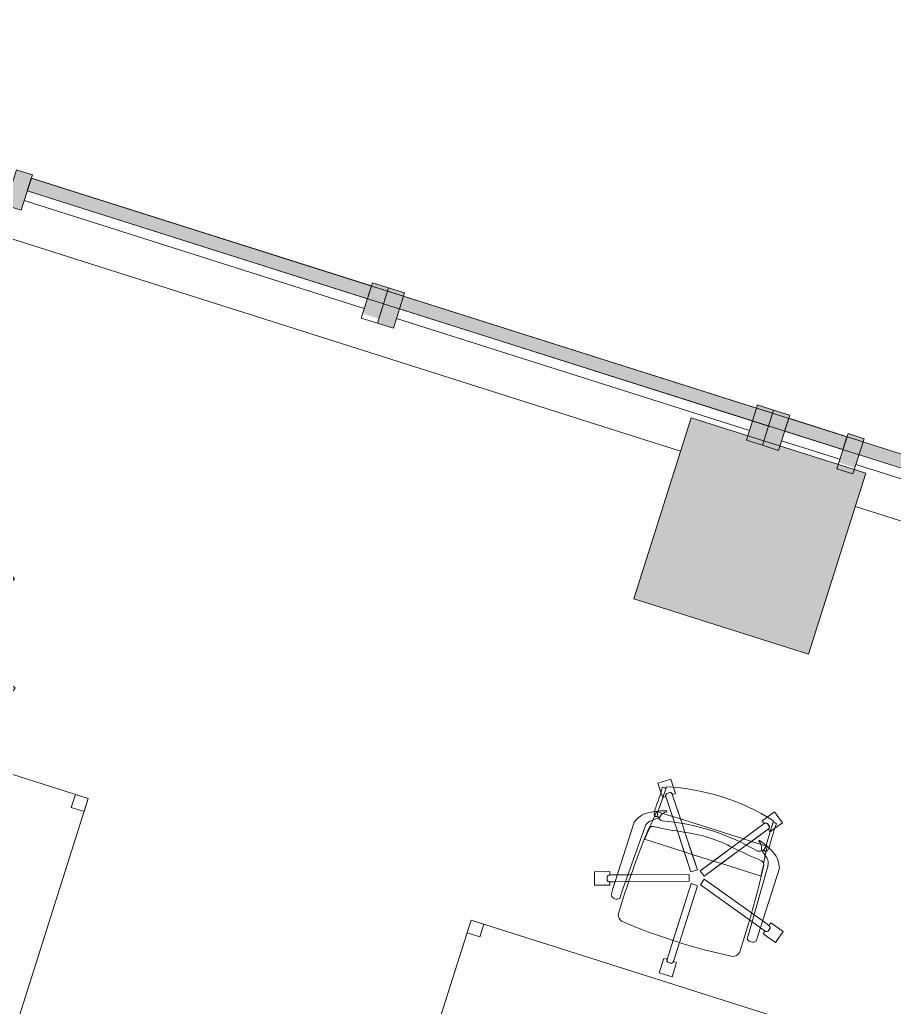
# Model space of a CAD drawing. Header units: inches. Extents: x 385 to 2249, y -1781 to -36.
# Drawn here: x 1431.8 to 1561.7, y -449.1 to -302.4 of the extents above; entities that cross this region are included whole.
import ezdxf

# ---------------------------------------------------------------- set-up
doc = ezdxf.new("R2010")
doc.units = ezdxf.units.IN
doc.header["$MEASUREMENT"] = 0
for name, color, linetype, lineweight in [('A-COLS', 52, 'Continuous', 13), ('A-GLAZ-CURT', 52, 'Continuous', 13), ('A-GLAZ-CWMG', 51, 'Continuous', 13), ('A-WALL', 113, 'Continuous', 13), ('I-FURN', 30, 'Continuous', 9)]:
    doc.layers.add(name, color=color, linetype=linetype, lineweight=lineweight)

# ---------------------------------------------------------------- blocks, each defined once
blk = doc.blocks.new('System Panel - Glazed 2-5035862-Level 5 POWER _ SIGNAL')
at = {"layer": 'A-GLAZ-CURT', "lineweight": 9}
blk.add_hatch(color=7, dxfattribs=at).paths.add_polyline_path([(28.75, 0.25), (28.75, 2.25), (-19.66, 2.25), (-19.66, 0.25), (15.45, 0.25)], flags=0)
at = {"layer": 'A-GLAZ-CURT', "color": 8, "lineweight": 20}
for p, q in [((28.75, 2.25), (-28.75, 2.25)), ((-28.75, 2.25), (-28.75, 0.25)), ((28.75, 0.25), (28.75, 2.25)), ((-28.75, 0.25), (28.75, 0.25))]:
    blk.add_line(p, q, dxfattribs=at)
blk = doc.blocks.new('Rectangular Mullion - 2_5_ x 5_ rectangular-5019624-Level 5 POWER _ SIGNAL')
at = {"layer": 'A-GLAZ-CWMG', "lineweight": 9}
blk.add_hatch(color=7, dxfattribs=at).paths.add_polyline_path([(-2.5, 2.75), (-2.5, -2.75), (0, -2.75), (0, 2.75), (-1.59, 2.75)], flags=0)
at = {"layer": 'A-GLAZ-CWMG', "color": 8, "lineweight": 20}
for p, q in [((0, 2.75), (-2.5, 2.75)), ((-2.5, 2.75), (-2.5, -2.75)), ((0, -2.75), (0, 2.75)), ((-2.5, -2.75), (0, -2.75))]:
    blk.add_line(p, q, dxfattribs=at)
blk = doc.blocks.new('System Panel - Glazed 2-5036060-Level 5 POWER _ SIGNAL')
at = {"layer": 'A-GLAZ-CURT', "color": 8, "lineweight": 20}
for p, q in [((28.75, 2.25), (-28.75, 2.25)), ((-28.75, 2.25), (-28.75, 0.25)), ((28.75, 0.25), (28.75, 2.25)), ((-28.75, 0.25), (28.75, 0.25))]:
    blk.add_line(p, q, dxfattribs=at)
blk = doc.blocks.new('System Panel - Glazed 2-5327704-Level 5 POWER _ SIGNAL')
at = {"layer": 'A-GLAZ-CURT', "lineweight": 9}
blk.add_hatch(color=7, dxfattribs=at).paths.add_polyline_path([(63.54, 0.25), (63.54, 2.25), (-63.54, 2.25), (-63.54, 0.25), (35.57, 0.25)], flags=0)
at = {"layer": 'A-GLAZ-CURT', "color": 8, "lineweight": 20}
for p, q in [((63.54, 2.25), (-63.54, 2.25)), ((-63.54, 2.25), (-63.54, 0.25)), ((63.54, 0.25), (63.54, 2.25)), ((-63.54, 0.25), (63.54, 0.25))]:
    blk.add_line(p, q, dxfattribs=at)
blk = doc.blocks.new('Rectangular Mullion - 2_5_ x 5_ rectangular-5019623-Level 5 POWER _ SIGNAL')
at = {"layer": 'A-GLAZ-CWMG', "lineweight": 9}
blk.add_hatch(color=7, dxfattribs=at).paths.add_polyline_path([(0, 1.76), (0, -2.75), (-2.5, -2.75), (-2.5, 1.76), (-1.23, 1.76)], flags=0)
at = {"layer": 'A-GLAZ-CWMG', "color": 8, "lineweight": 20}
for p, q in [((-2.5, 2.75), (0, 2.75)), ((-2.5, -2.75), (-2.5, 2.75)), ((0, 2.75), (0, -2.75)), ((0, -2.75), (-2.5, -2.75))]:
    blk.add_line(p, q, dxfattribs=at)
blk = doc.blocks.new('Walls 65 - Walls 3-5097582-Level 5 POWER _ SIGNAL')
at = {"layer": 'A-WALL', "lineweight": 9}
for p, q in [((59.48, -1915.39), (59.48, -1702.61)), ((53.49, -1871.3), (53.49, -1917.21)), ((53.49, -1919.71), (53.49, -1928.8)), ((53.49, -1933.8), (53.49, -1988.8)), ((59.48, -2154.5), (59.48, -1942.61)), ((53.49, -1993.8), (53.49, -2046.8))]:
    blk.add_line(p, q, dxfattribs=at)
blk = doc.blocks.new('System Panel - Glazed 2-5442518-Level 5 POWER _ SIGNAL')
at = {"layer": 'A-GLAZ-CURT', "color": 8, "lineweight": 20}
for p, q in [((56.5, 2.25), (-56.5, 2.25)), ((-56.5, 2.25), (-56.5, 0.25)), ((56.5, 0.25), (56.5, 2.25)), ((-56.5, 0.25), (56.5, 0.25))]:
    blk.add_line(p, q, dxfattribs=at)
blk = doc.blocks.new('Rectangular Mullion - 2_5_ x 5_ rectangular-V4-Level 5 POWER _ SIGNAL')
at = {"layer": 'A-GLAZ-CWMG', "lineweight": 9}
h = blk.add_hatch(color=7, dxfattribs=at)
h.paths.add_polyline_path([(0, 2.07), (0, -0.25), (-2.5, -0.25), (-2.5, 2.07), (-0.22, 2.07)], flags=0)
h.paths.add_polyline_path([(0, -2.25), (0, -2.75), (-2.5, -2.75), (-2.5, -2.25), (-1.58, -2.25)], flags=0)
at = {"layer": 'A-GLAZ-CWMG', "color": 8, "lineweight": 20}
for p, q in [((-2.5, 2.75), (0, 2.75)), ((-2.5, -2.75), (-2.5, 2.75)), ((0, 2.75), (0, -2.75)), ((0, -2.75), (-2.5, -2.75))]:
    blk.add_line(p, q, dxfattribs=at)
blk = doc.blocks.new('System Panel - Glazed 2-5442714-Level 5 POWER _ SIGNAL')
at = {"layer": 'A-GLAZ-CURT', "color": 8, "lineweight": 20}
for p, q in [((26.5, 2.25), (-26.5, 2.25)), ((-26.5, 2.25), (-26.5, 0.25)), ((26.5, 0.25), (26.5, 2.25)), ((-26.5, 0.25), (26.5, 0.25))]:
    blk.add_line(p, q, dxfattribs=at)
blk = doc.blocks.new('Columns 65 - Columns 4-5528782-Level 5 POWER _ SIGNAL')
at = {"layer": 'A-COLS', "lineweight": 9}
blk.add_hatch(color=7, dxfattribs=at).paths.add_polyline_path([(1403.47, -851.36), (1412.18, -824.56), (1386.29, -816.15), (1377.58, -842.95), (1381.95, -844.37)], flags=0)
at = {"layer": 'A-COLS', "color": 8, "lineweight": 20}
for p, q in [((1386.29, -816.15), (1377.58, -842.95)), ((1412.18, -824.56), (1386.29, -816.15)), ((1403.47, -851.36), (1412.18, -824.56)), ((1377.58, -842.95), (1403.47, -851.36))]:
    blk.add_line(p, q, dxfattribs=at)
blk = doc.blocks.new('F-Haworth_Chair_X99-Seminar - X99 Advanced Seminar Chair-V67-Level 5 POWER _ SIGNAL')
at = {"layer": 'I-FURN'}
for p, q in [((-1, 15.13), (1, 15.13)), ((-1, 12.88), (-1, 15.13)), ((-1, 15.13), (1, 15.13)), ((-1, 12.88), (-1, 15.13)), ((1, 15.13), (1, 12.88)), ((1, 15.13), (1, 12.88)), ((0.26, 13.26), (-0.26, 13.26)), ((0.26, 13.26), (-0.26, 13.26)), ((-0.25, 13.25), (0.25, 13.25)), ((-0.25, 13.25), (0.25, 13.25)), ((-0.52, 12.88), (-1, 12.88)), ((-0.52, 12.88), (-1, 12.88)), ((-0.5, 9.91), (-0.5, 12.88)), ((-0.5, 9.91), (-0.5, 12.88)), ((0.5, 12.88), (0.5, 9.91)), ((0.5, 12.88), (0.5, 9.91)), ((1, 12.88), (0.52, 12.88)), ((1, 12.88), (0.52, 12.88)), ((-0.5, 1.08), (-0.5, 9.91)), ((-0.5, 1.08), (-0.5, 9.91)), ((0.5, 9.91), (0.5, 1.08)), ((0.5, 9.91), (0.5, 1.08)), ((-11.32, 5.48), (-11.3, 6.32)), ((-9.92, 6.36), (-9.92, 5.36)), ((9.92, 5.36), (9.92, 6.36)), ((11.3, 6.32), (11.32, 5.48)), ((-14.69, 3.72), (-14.08, 5.62)), ((-14.69, 3.72), (-14.08, 5.62)), ((-14.08, 5.62), (-11.94, 4.93)), ((-14.08, 5.62), (-11.94, 4.93)), ((-11.94, 4.93), (-12.09, 4.47)), ((-11.94, 4.93), (-12.09, 4.47)), ((-12.09, 4.45), (-11.32, 4.21)), ((-12.09, 4.45), (-11.32, 4.21)), ((-11.32, -5.06), (-11.32, 5.48)), ((-9.92, 5.36), (-9.57, -4.97)), ((9.57, -4.97), (9.92, 5.36)), ((11.32, 5.48), (11.32, -5.06)), ((11.32, 4.21), (12.09, 4.45)), ((11.32, 4.21), (12.09, 4.45)), ((11.94, 4.93), (14.08, 5.62)), ((11.94, 4.93), (14.08, 5.62)), ((12.09, 4.47), (11.94, 4.93)), ((12.09, 4.47), (11.94, 4.93)), ((14.08, 5.62), (14.69, 3.72)), ((14.08, 5.62), (14.69, 3.72)), ((-12.55, 3.03), (-14.69, 3.72)), ((-12.55, 3.03), (-14.69, 3.72)), ((-12.53, 4.34), (-12.69, 3.85)), ((-12.53, 4.34), (-12.69, 3.85)), ((-12.68, 3.86), (-12.52, 4.33)), ((-12.68, 3.86), (-12.52, 4.33)), ((-12.4, 3.49), (-12.55, 3.03)), ((-12.4, 3.49), (-12.55, 3.03)), ((-11.32, 3.15), (-12.4, 3.5)), ((-11.32, 3.15), (-12.4, 3.5)), ((-11.32, 4.21), (-9.86, 3.73)), ((-11.32, 4.21), (-9.86, 3.73)), ((-9.83, 2.67), (-11.32, 3.15)), ((-9.83, 2.67), (-11.32, 3.15)), ((-9.86, 3.73), (-9.38, 3.57)), ((-9.86, 3.73), (-9.38, 3.57)), ((-9.38, 3.57), (-0.87, 0.81)), ((-9.38, 3.57), (-0.87, 0.81)), ((0.87, 0.81), (9.38, 3.57)), ((0.87, 0.81), (9.38, 3.57)), ((9.38, 3.57), (9.86, 3.73)), ((9.38, 3.57), (9.86, 3.73)), ((11.32, 3.15), (9.83, 2.67)), ((11.32, 3.15), (9.83, 2.67)), ((9.86, 3.73), (11.32, 4.21)), ((9.86, 3.73), (11.32, 4.21)), ((12.4, 3.5), (11.32, 3.15)), ((12.4, 3.5), (11.32, 3.15)), ((12.55, 3.03), (12.4, 3.49)), ((12.55, 3.03), (12.4, 3.49)), ((12.52, 4.33), (12.68, 3.86)), ((12.52, 4.33), (12.68, 3.86)), ((12.69, 3.85), (12.53, 4.34)), ((12.69, 3.85), (12.53, 4.34)), ((14.69, 3.72), (12.55, 3.03)), ((14.69, 3.72), (12.55, 3.03)), ((-9.37, 2.52), (-9.83, 2.67)), ((-9.37, 2.52), (-9.83, 2.67)), ((-1.18, -0.14), (-9.37, 2.52)), ((-1.18, -0.14), (-9.37, 2.52)), ((9.37, 2.52), (1.18, -0.14)), ((9.37, 2.52), (1.18, -0.14)), ((9.83, 2.67), (9.37, 2.52)), ((9.83, 2.67), (9.37, 2.52)), ((-0.87, 0.81), (-1.18, -0.14)), ((-0.87, 0.81), (-1.18, -0.14)), ((0.5, 1.08), (-0.5, 1.08)), ((0.5, 1.08), (-0.5, 1.08)), ((1.18, -0.14), (0.87, 0.81)), ((1.18, -0.14), (0.87, 0.81)), ((-4.79, -5.75), (-1.04, -0.58)), ((-0.23, -1.17), (-3.68, -5.91)), ((-2.89, -3.12), (-1.04, -0.58)), ((-0.23, -1.17), (-1.65, -3.12)), ((-1.04, -0.58), (-0.23, -1.17)), ((-1.04, -0.58), (-0.23, -1.17)), ((0.23, -1.17), (1.04, -0.58)), ((0.23, -1.17), (1.04, -0.58)), ((1.65, -3.12), (0.23, -1.17)), ((3.68, -5.91), (0.23, -1.17)), ((1.04, -0.58), (2.89, -3.12)), ((1.04, -0.58), (4.37, -5.16)), ((-9.07, -3.12), (-2.89, -3.12)), ((-9.07, -3.2), (-9.07, -3.12)), ((-8.9, -4.8), (-9.07, -3.2)), ((-4.79, -5.75), (-2.89, -3.12)), ((-1.65, -3.12), (-3.68, -5.91)), ((-2.89, -3.12), (-1.65, -3.12)), ((-1.65, -3.12), (1.65, -3.12)), ((1.65, -3.12), (2.89, -3.12)), ((3.68, -5.91), (1.65, -3.12)), ((2.89, -3.12), (9.07, -3.12)), ((2.89, -3.12), (4.37, -5.16)), ((9.07, -3.2), (8.9, -4.8)), ((9.07, -3.12), (9.07, -3.2)), ((-8.88, -4.99), (-8.89, -4.91)), ((-8.75, -6.22), (-8.88, -4.99)), ((-5.57, -6.82), (-4.79, -5.75)), ((-5.57, -6.82), (-4.79, -5.75)), ((4.39, -5.19), (4.79, -5.75)), ((4.39, -5.19), (4.79, -5.75)), ((4.79, -5.75), (5.57, -6.82)), ((4.79, -5.75), (5.57, -6.82)), ((8.88, -4.99), (8.75, -6.22)), ((8.89, -4.91), (8.88, -4.99)), ((-9.13, -5.92), (-8.07, -6.77)), ((-8.68, -6.87), (-8.75, -6.22)), ((-8.62, -7.42), (-8.68, -6.87)), ((-8.61, -6.81), (-8.23, -6.95)), ((-8.03, -6.81), (-7.95, -6.87)), ((-7.97, -10.12), (-5.57, -6.82)), ((-4.47, -7.01), (-7.16, -10.71)), ((-6.14, -7.6), (-5.57, -6.82)), ((-4.47, -7.01), (-4.9, -7.6)), ((-3.68, -5.91), (-4.47, -7.01)), ((-3.68, -5.91), (-4.47, -7.01)), ((4.47, -7.01), (3.68, -5.91)), ((4.47, -7.01), (3.68, -5.91)), ((4.9, -7.6), (4.47, -7.01)), ((7.16, -10.71), (4.47, -7.01)), ((5.57, -6.82), (6.14, -7.6)), ((5.57, -6.82), (7.97, -10.12)), ((7.95, -6.87), (8.07, -6.77)), ((8.07, -6.77), (9.13, -5.92)), ((8.23, -6.95), (8.61, -6.81)), ((8.68, -6.91), (8.62, -7.42)), ((8.75, -6.22), (8.68, -6.87)), ((-8.6, -7.6), (-8.62, -7.43)), ((-8.49, -7.6), (-8.56, -7.6)), ((-8.42, -7.57), (-8.34, -11.37)), ((-8.34, -11.52), (-8.42, -7.57)), ((-7.65, -7.6), (-8.4, -7.6)), ((-7.97, -10.12), (-6.14, -7.6)), ((-6.14, -7.6), (-7.65, -7.6)), ((-7.18, -7.99), (-7.21, -8.13)), ((-4.9, -7.6), (-7.16, -10.71)), ((-4.9, -7.6), (-6.14, -7.6)), ((4.9, -7.6), (-4.9, -7.6)), ((6.14, -7.6), (4.9, -7.6)), ((7.16, -10.71), (4.9, -7.6)), ((7.65, -7.6), (6.14, -7.6)), ((6.14, -7.6), (7.97, -10.12)), ((7.21, -8.13), (7.18, -7.99)), ((8.4, -7.6), (7.65, -7.6)), ((8.34, -11.37), (8.42, -7.57)), ((8.42, -7.57), (8.34, -11.52)), ((8.56, -7.6), (8.49, -7.6)), ((8.62, -7.43), (8.6, -7.6)), ((-8.69, -10.26), (-8.38, -9.83)), ((-8.69, -10.26), (-8.38, -9.83)), ((-8.38, -9.83), (-7.99, -10.11)), ((-8.38, -9.83), (-7.99, -10.11)), ((7.99, -10.11), (8.38, -9.83)), ((7.99, -10.11), (8.38, -9.83)), ((8.38, -9.83), (8.88, -10.52)), ((8.38, -9.83), (8.88, -10.52)), ((-9.7, -11.65), (-8.88, -10.52)), ((-9.7, -11.65), (-8.88, -10.52)), ((-8.08, -12.82), (-9.7, -11.65)), ((-8.08, -12.82), (-9.7, -11.65)), ((-8.88, -10.52), (-8.71, -10.29)), ((-8.88, -10.52), (-8.71, -10.29)), ((-8, -10.58), (-7.59, -10.88)), ((-8, -10.58), (-7.59, -10.88)), ((-7.59, -10.87), (-7.99, -10.57)), ((-7.59, -10.87), (-7.99, -10.57)), ((-6.76, -11), (-7.29, -11.74)), ((-6.76, -11), (-7.29, -11.74)), ((-7.15, -10.72), (-6.76, -11)), ((-7.15, -10.72), (-6.76, -11)), ((6.76, -11), (7.15, -10.72)), ((6.76, -11), (7.15, -10.72)), ((7.29, -11.74), (6.76, -11)), ((7.29, -11.74), (6.76, -11)), ((7.99, -10.57), (7.59, -10.87)), ((7.99, -10.57), (7.59, -10.87)), ((7.59, -10.88), (8, -10.58)), ((7.59, -10.88), (8, -10.58)), ((9.7, -11.65), (8.08, -12.82)), ((9.7, -11.65), (8.08, -12.82)), ((8.88, -10.52), (9.7, -11.65)), ((8.88, -10.52), (9.7, -11.65)), ((-7.29, -11.74), (-8.08, -12.82)), ((-7.29, -11.74), (-8.08, -12.82)), ((8.08, -12.82), (7.29, -11.74)), ((8.08, -12.82), (7.29, -11.74))]:
    blk.add_line(p, q, dxfattribs=at)
for centre, radius, start, end in [((-0.11, 12.88), 0.407, 111.1651, 180.8349), ((-0.11, 12.88), 0.407, 111.1651, 180.8349), ((-0.09, 12.88), 0.406, 112.6199, 180), ((-0.09, 12.88), 0.406, 126.0959, 166.524), ((-0.09, 12.88), 0.406, 112.6199, 126.0959), ((0.09, 12.88), 0.406, 53.9041, 67.3801), ((0.09, 12.88), 0.406, 0, 67.3801), ((0.11, 12.88), 0.407, 359.1651, 68.8349), ((0.11, 12.88), 0.407, 359.1651, 68.8349), ((0.09, 12.88), 0.406, 0, 53.9041), ((-0.09, 12.88), 0.406, 166.524, 180), ((-8.21, 8.28), 1.31, 110.0433, 159.9567), ((0, -75.01), 84.96, 84.1475, 95.8525), ((8.21, 8.28), 1.31, 20.0433, 69.9567), ((144.06, 7.32), 153.52, 179.4749, 184.5213), ((-144.06, 7.32), 153.52, 355.4787, 0.5251), ((-10.58, 5.68), 0.956, 45.8901, 138.1099), ((10.58, 5.68), 0.956, 41.8901, 134.1099), ((-12.22, 4.09), 0.407, 71.1651, 140.8349), ((-12.22, 4.09), 0.407, 71.1651, 140.8349), ((-12.22, 4.07), 0.406, 85.476, 139.3801), ((-12.22, 4.07), 0.406, 72, 139.3801), ((-12.22, 4.07), 0.406, 72, 85.476), ((12.22, 4.09), 0.407, 39.1651, 108.8349), ((12.22, 4.09), 0.407, 39.1651, 108.8349), ((12.22, 4.07), 0.406, 81.0479, 108), ((12.22, 4.07), 0.406, 40.6199, 108), ((12.22, 4.07), 0.406, 40.6199, 81.0479), ((-12.28, 3.88), 0.407, 183.1651, 252.8349), ((-12.28, 3.88), 0.407, 183.1651, 252.8349), ((-12.27, 3.89), 0.406, 184.6199, 198.0959), ((-12.27, 3.89), 0.406, 184.6199, 252), ((-12.27, 3.89), 0.406, 198.0959, 238.524), ((-12.27, 3.89), 0.406, 238.524, 252), ((12.27, 3.89), 0.406, 288, 355.3801), ((12.28, 3.88), 0.407, 287.1651, 356.8349), ((12.28, 3.88), 0.407, 287.1651, 356.8349), ((12.27, 3.89), 0.406, 288, 341.9041), ((12.27, 3.89), 0.406, 341.9041, 355.3801), ((-7.87, -3.92), 3.63, 198.1789, 238.0478), ((-8.18, -4.9), 1.39, 182.8013, 227.1078), ((-8.24, -4.59), 0.763, 194.2338, 275.7662), ((-11.32, -48.08), 42.84, 79.9767, 85.7699), ((11.32, -48.08), 42.84, 94.2301, 100.0233), ((8.24, -4.59), 0.763, 264.2338, 345.7662), ((8.18, -4.9), 1.39, 312.8922, 357.1987), ((7.87, -3.92), 3.63, 301.9522, 341.8211), ((-4.71, 1.15), 9.61, 238.0478, 243.9964), ((-5.2, -7.86), 3.74, 170.0936, 184.0143), ((-8.28, -7.33), 0.613, 122.5427, 170.0936), ((-7.37, -7.55), 1.05, 95.9554, 181.1786), ((-7.37, -7.55), 1.05, 145.2002, 181.1786), ((-6.55, -6.76), 1.38, 185.0878, 212.4248), ((0, 26.49), 33.83, 257.2285, 282.7715), ((0, 15.97), 22.19, 259.9767, 280.0233), ((7.37, -7.55), 1.05, 358.8214, 84.0446), ((6.55, -6.76), 1.38, 327.5752, 354.9122), ((7.37, -7.55), 1.05, 358.8214, 34.7998), ((8.28, -7.33), 0.613, 9.9064, 57.4573), ((5.2, -7.86), 3.74, 355.9857, 9.9064), ((4.71, 1.15), 9.61, 296.0036, 301.9522), ((-36.06, -10.03), 27.2, 357.4882, 4.0143), ((-4.71, 1.15), 9.61, 243.9964, 246.4906), ((-4.71, 1.15), 9.61, 246.6393, 247.073), ((-4.71, 1.15), 9.61, 247.2631, 254.9334), ((-6.55, -6.76), 1.38, 214.0187, 242.9497), ((6.55, -6.76), 1.38, 297.0503, 325.9813), ((4.71, 1.15), 9.61, 285.0666, 292.7369), ((4.71, 1.15), 9.61, 292.927, 293.3607), ((4.71, 1.15), 9.61, 293.5094, 296.0036), ((36.06, -10.03), 27.2, 175.9857, 182.5118), ((-7.66, -10.36), 0.407, 143.1651, 212.8349), ((-7.66, -10.36), 0.407, 143.1651, 212.8349), ((-7.64, -10.36), 0.406, 144, 211.3801), ((-7.64, -10.36), 0.406, 144, 211.3801), ((7.64, -10.36), 0.406, 328.6199, 36), ((7.64, -10.36), 0.406, 328.6199, 36), ((7.66, -10.36), 0.407, 22.9009, 36.8349), ((7.66, -10.36), 0.407, 327.1651, 36.8349), ((7.66, -10.36), 0.407, 327.1651, 22.9009), ((0, 20.73), 33.17, 254.4478, 255.4234), ((0, 20.29), 32.89, 255.304, 284.6925), ((-7.49, -10.47), 0.406, 256.6199, 324), ((-7.48, -10.49), 0.407, 255.1651, 324.8349), ((-7.48, -10.49), 0.407, 255.1651, 324.8349), ((-7.49, -10.47), 0.406, 256.6199, 297.0479), ((-7.49, -10.47), 0.406, 297.0479, 310.524), ((-7.49, -10.47), 0.406, 310.524, 324), ((7.48, -10.49), 0.407, 215.1651, 284.8349), ((7.48, -10.49), 0.407, 215.1651, 284.8349), ((7.49, -10.47), 0.406, 216, 256.4281), ((7.49, -10.47), 0.406, 216, 283.3801), ((7.49, -10.47), 0.406, 256.4281, 269.9041), ((7.49, -10.47), 0.406, 269.9041, 283.3801), ((0, 20.73), 33.17, 284.5766, 285.5522)]:
    blk.add_arc(centre, radius, start, end, dxfattribs=at)
blk = doc.blocks.new('Rectangular Table - Rectangular Table-5809067-Level 5 POWER _ SIGNAL')
at = {"layer": 'I-FURN'}
for p, q in [((-28, 18), (-30, 18)), ((-30, 18), (-30, 16)), ((-30, 16), (-30, 18)), ((-30, 18), (-28, 18)), ((30, 18), (-30, 18)), ((-30, 18), (-30, -18)), ((-30, -18), (-30, 18)), ((-30, 18), (30, 18)), ((-28, 16), (-28, 18)), ((-28, 18), (-28, 16)), ((28, 18), (28, 16)), ((30, 18), (28, 18)), ((28, 18), (30, 18)), ((28, 16), (28, 18)), ((30, 16), (30, 18)), ((30, 18), (30, 16)), ((30, -18), (30, 18)), ((30, 18), (30, -18)), ((-30, 16), (-28, 16)), ((-28, 16), (-30, 16)), ((28, 16), (30, 16)), ((30, 16), (28, 16)), ((-28, -16), (-30, -16)), ((-30, -16), (-30, -18)), ((-30, -18), (-30, -16)), ((-30, -16), (-28, -16)), ((-28, -18), (-28, -16)), ((-28, -16), (-28, -18)), ((30, -16), (28, -16)), ((28, -16), (28, -18)), ((28, -18), (28, -16)), ((28, -16), (30, -16)), ((30, -18), (30, -16)), ((30, -16), (30, -18)), ((-30, -18), (-28, -18)), ((-28, -18), (-30, -18)), ((-30, -18), (30, -18)), ((30, -18), (-30, -18)), ((28, -18), (30, -18)), ((30, -18), (28, -18))]:
    blk.add_line(p, q, dxfattribs=at)
blk = doc.blocks.new('F-Haworth_Chair_X99-Seminar - X99 Advanced Seminar Chair-V85-Level 5 POWER _ SIGNAL')
at = {"layer": 'I-FURN'}
for p, q in [((-8.08, 12.82), (-9.7, 11.65)), ((-8.08, 12.82), (-9.7, 11.65)), ((-7.29, 11.74), (-8.08, 12.82)), ((-7.29, 11.74), (-8.08, 12.82)), ((-6.76, 11), (-7.29, 11.74)), ((-6.76, 11), (-7.29, 11.74)), ((7.29, 11.74), (6.76, 11)), ((7.29, 11.74), (6.76, 11)), ((8.08, 12.82), (7.29, 11.74)), ((8.08, 12.82), (7.29, 11.74)), ((9.7, 11.65), (8.08, 12.82)), ((9.7, 11.65), (8.08, 12.82)), ((-9.7, 11.65), (-8.88, 10.52)), ((-9.7, 11.65), (-8.88, 10.52)), ((-8.88, 10.52), (-8.38, 9.83)), ((-8.88, 10.52), (-8.38, 9.83)), ((-8.34, 11.52), (-8.42, 7.57)), ((-8.42, 7.57), (-8.34, 11.37)), ((-8, 10.58), (-7.59, 10.88)), ((-8, 10.58), (-7.59, 10.88)), ((-7.59, 10.87), (-7.99, 10.57)), ((-7.59, 10.87), (-7.99, 10.57)), ((-4.9, 7.6), (-7.16, 10.71)), ((-4.47, 7.01), (-7.16, 10.71)), ((-7.15, 10.72), (-6.76, 11)), ((-7.15, 10.72), (-6.76, 11)), ((7.16, 10.71), (4.47, 7.01)), ((7.16, 10.71), (4.9, 7.6)), ((6.76, 11), (7.15, 10.72)), ((6.76, 11), (7.15, 10.72)), ((7.59, 10.88), (8, 10.58)), ((7.59, 10.88), (8, 10.58)), ((7.99, 10.57), (7.59, 10.87)), ((7.99, 10.57), (7.59, 10.87)), ((8.42, 7.57), (8.34, 11.52)), ((8.34, 11.37), (8.42, 7.57)), ((8.38, 9.83), (8.88, 10.52)), ((8.38, 9.83), (8.88, 10.52)), ((8.88, 10.52), (9.7, 11.65)), ((8.88, 10.52), (9.7, 11.65)), ((-8.38, 9.83), (-7.99, 10.11)), ((-8.38, 9.83), (-7.99, 10.11)), ((-7.97, 10.12), (-6.14, 7.6)), ((-7.97, 10.12), (-5.57, 6.82)), ((5.57, 6.82), (7.97, 10.12)), ((6.14, 7.6), (7.97, 10.12)), ((7.99, 10.11), (8.38, 9.83)), ((7.99, 10.11), (8.38, 9.83)), ((-8.62, 7.42), (-8.68, 6.91)), ((-8.6, 7.6), (-8.62, 7.43)), ((-8.49, 7.6), (-8.56, 7.6)), ((-7.65, 7.6), (-8.4, 7.6)), ((-6.14, 7.6), (-7.65, 7.6)), ((-7.18, 7.99), (-7.21, 8.13)), ((-4.9, 7.6), (-6.14, 7.6)), ((-6.14, 7.6), (-5.57, 6.82)), ((4.9, 7.6), (-4.9, 7.6)), ((-4.47, 7.01), (-4.9, 7.6)), ((4.9, 7.6), (4.47, 7.01)), ((6.14, 7.6), (4.9, 7.6)), ((5.57, 6.82), (6.14, 7.6)), ((7.65, 7.6), (6.14, 7.6)), ((7.21, 8.13), (7.18, 7.99)), ((8.4, 7.6), (7.65, 7.6)), ((8.56, 7.6), (8.49, 7.6)), ((8.62, 7.43), (8.6, 7.6)), ((8.68, 6.87), (8.62, 7.42)), ((-9.13, 5.92), (-8.07, 6.77)), ((-8.75, 6.22), (-8.88, 4.99)), ((-8.68, 6.87), (-8.75, 6.22)), ((-8.61, 6.81), (-8.23, 6.95)), ((-8.07, 6.77), (-7.95, 6.87)), ((-5.57, 6.82), (-4.79, 5.75)), ((-5.57, 6.82), (-4.79, 5.75)), ((-3.68, 5.91), (-4.47, 7.01)), ((-3.68, 5.91), (-4.47, 7.01)), ((-1.65, 3.12), (-3.68, 5.91)), ((-0.23, 1.17), (-3.68, 5.91)), ((3.68, 5.91), (0.23, 1.17)), ((3.68, 5.91), (1.65, 3.12)), ((4.47, 7.01), (3.68, 5.91)), ((4.47, 7.01), (3.68, 5.91)), ((4.79, 5.75), (5.57, 6.82)), ((4.79, 5.75), (5.57, 6.82)), ((7.95, 6.87), (8.03, 6.81)), ((8.07, 6.77), (9.13, 5.92)), ((8.23, 6.95), (8.61, 6.81)), ((8.75, 6.22), (8.68, 6.87)), ((8.88, 4.99), (8.75, 6.22)), ((-11.32, 5.06), (-11.32, -5.48)), ((-9.92, -5.36), (-9.57, 4.97)), ((-8.9, 4.8), (-9.07, 3.2)), ((-8.88, 4.99), (-8.89, 4.91)), ((-4.79, 5.75), (-2.89, 3.12)), ((-4.79, 5.75), (-1.04, 0.58)), ((1.04, 0.58), (4.79, 5.75)), ((2.89, 3.12), (4.79, 5.75)), ((8.89, 4.91), (8.88, 4.99)), ((9.07, 3.2), (8.9, 4.8)), ((9.57, 4.97), (9.92, -5.36)), ((11.32, -5.48), (11.32, 5.06)), ((-9.07, 3.2), (-9.07, 3.12)), ((-9.07, 3.12), (-2.89, 3.12)), ((-2.89, 3.12), (-1.65, 3.12)), ((-2.89, 3.12), (-1.04, 0.58)), ((-1.65, 3.12), (1.65, 3.12)), ((-0.23, 1.17), (-1.65, 3.12)), ((1.65, 3.12), (0.23, 1.17)), ((1.04, 0.58), (2.89, 3.12)), ((1.65, 3.12), (2.89, 3.12)), ((2.89, 3.12), (9.07, 3.12)), ((9.07, 3.12), (9.07, 3.2)), ((-1.18, 0.14), (-9.37, -2.52)), ((-1.18, 0.14), (-9.37, -2.52)), ((-0.87, -0.81), (-1.18, 0.14)), ((-0.87, -0.81), (-1.18, 0.14)), ((-1.04, 0.58), (-0.23, 1.17)), ((-1.04, 0.58), (-0.23, 1.17)), ((0.23, 1.17), (1.04, 0.58)), ((0.23, 1.17), (1.04, 0.58)), ((1.18, 0.14), (0.87, -0.81)), ((1.18, 0.14), (0.87, -0.81)), ((9.37, -2.52), (1.18, 0.14)), ((9.37, -2.52), (1.18, 0.14)), ((-9.38, -3.57), (-0.87, -0.81)), ((-9.38, -3.57), (-0.87, -0.81)), ((-0.5, -1.08), (-0.5, -9.91)), ((0.5, -1.08), (-0.5, -1.08)), ((-0.5, -1.08), (-0.5, -9.91)), ((0.5, -1.08), (-0.5, -1.08)), ((0.5, -9.91), (0.5, -1.08)), ((0.5, -9.91), (0.5, -1.08)), ((0.87, -0.81), (9.38, -3.57)), ((0.87, -0.81), (9.38, -3.57)), ((-9.83, -2.67), (-11.32, -3.15)), ((-9.83, -2.67), (-11.32, -3.15)), ((-9.37, -2.52), (-9.83, -2.67)), ((-9.37, -2.52), (-9.83, -2.67)), ((9.83, -2.67), (9.37, -2.52)), ((9.83, -2.67), (9.37, -2.52)), ((11.32, -3.15), (9.83, -2.67)), ((11.32, -3.15), (9.83, -2.67)), ((-12.55, -3.03), (-14.69, -3.72)), ((-12.55, -3.03), (-14.69, -3.72)), ((-14.69, -3.72), (-14.08, -5.62)), ((-14.69, -3.72), (-14.08, -5.62)), ((-12.53, -4.34), (-12.69, -3.85)), ((-12.53, -4.34), (-12.69, -3.85)), ((-12.68, -3.86), (-12.52, -4.33)), ((-12.68, -3.86), (-12.52, -4.33)), ((-12.4, -3.49), (-12.55, -3.03)), ((-12.4, -3.49), (-12.55, -3.03)), ((-11.32, -3.15), (-12.4, -3.5)), ((-11.32, -3.15), (-12.4, -3.5)), ((-12.09, -4.45), (-11.32, -4.21)), ((-12.09, -4.45), (-11.32, -4.21)), ((-11.32, -4.21), (-9.86, -3.73)), ((-11.32, -4.21), (-9.86, -3.73)), ((-9.86, -3.73), (-9.38, -3.57)), ((-9.86, -3.73), (-9.38, -3.57)), ((9.38, -3.57), (9.86, -3.73)), ((9.38, -3.57), (9.86, -3.73)), ((9.86, -3.73), (11.32, -4.21)), ((9.86, -3.73), (11.32, -4.21)), ((12.4, -3.5), (11.32, -3.15)), ((12.4, -3.5), (11.32, -3.15)), ((11.32, -4.21), (12.09, -4.45)), ((11.32, -4.21), (12.09, -4.45)), ((12.55, -3.03), (12.4, -3.49)), ((12.55, -3.03), (12.4, -3.49)), ((12.52, -4.33), (12.68, -3.86)), ((12.52, -4.33), (12.68, -3.86)), ((12.69, -3.85), (12.53, -4.34)), ((12.69, -3.85), (12.53, -4.34)), ((14.69, -3.72), (12.55, -3.03)), ((14.69, -3.72), (12.55, -3.03)), ((14.08, -5.62), (14.69, -3.72)), ((14.08, -5.62), (14.69, -3.72)), ((-14.08, -5.62), (-11.94, -4.93)), ((-14.08, -5.62), (-11.94, -4.93)), ((-11.94, -4.93), (-12.09, -4.47)), ((-11.94, -4.93), (-12.09, -4.47)), ((-11.32, -5.48), (-11.3, -6.32)), ((-9.92, -6.36), (-9.92, -5.36)), ((9.92, -5.36), (9.92, -6.36)), ((11.3, -6.32), (11.32, -5.48)), ((12.09, -4.47), (11.94, -4.93)), ((12.09, -4.47), (11.94, -4.93)), ((11.94, -4.93), (14.08, -5.62)), ((11.94, -4.93), (14.08, -5.62)), ((-0.5, -9.91), (-0.5, -12.88)), ((-0.5, -9.91), (-0.5, -12.88)), ((0.5, -12.88), (0.5, -9.91)), ((0.5, -12.88), (0.5, -9.91)), ((-0.52, -12.88), (-1, -12.88)), ((-1, -12.88), (-1, -15.13)), ((-0.52, -12.88), (-1, -12.88)), ((-1, -12.88), (-1, -15.13)), ((1, -12.88), (0.52, -12.88)), ((1, -12.88), (0.52, -12.88)), ((1, -15.13), (1, -12.88)), ((1, -15.13), (1, -12.88)), ((0.26, -13.26), (-0.26, -13.26)), ((0.26, -13.26), (-0.26, -13.26)), ((-0.25, -13.25), (0.25, -13.25)), ((-0.25, -13.25), (0.25, -13.25)), ((-1, -15.13), (1, -15.13)), ((-1, -15.13), (1, -15.13))]:
    blk.add_line(p, q, dxfattribs=at)
for centre, radius, start, end in [((0, -20.29), 32.89, 75.3075, 104.696), ((-36.06, 10.03), 27.2, 355.9857, 2.5118), ((0, -20.73), 33.17, 104.5766, 105.5522), ((-7.66, 10.36), 0.407, 147.1651, 175.033), ((-7.66, 10.36), 0.407, 147.1651, 216.8349), ((-7.66, 10.36), 0.407, 175.033, 216.8349), ((-7.64, 10.36), 0.406, 148.6199, 216), ((-7.64, 10.36), 0.406, 148.6199, 216), ((-7.48, 10.49), 0.407, 35.1651, 104.8349), ((-7.48, 10.49), 0.407, 35.1651, 104.8349), ((-7.49, 10.47), 0.406, 36, 103.3801), ((-7.49, 10.47), 0.406, 36, 103.3801), ((7.48, 10.49), 0.407, 75.1651, 144.8349), ((7.48, 10.49), 0.407, 75.1651, 144.8349), ((7.49, 10.47), 0.406, 76.6199, 144), ((7.49, 10.47), 0.406, 135.2275, 144), ((7.49, 10.47), 0.406, 130.524, 135.2275), ((7.49, 10.47), 0.406, 117.0479, 130.524), ((7.49, 10.47), 0.406, 76.6199, 117.0479), ((7.64, 10.36), 0.406, 324, 31.3801), ((7.64, 10.36), 0.406, 324, 17.9041), ((7.66, 10.36), 0.407, 323.1651, 32.8349), ((7.66, 10.36), 0.407, 323.1651, 32.8349), ((7.64, 10.36), 0.406, 17.9041, 31.3801), ((0, -20.73), 33.17, 74.4478, 75.4234), ((36.06, 10.03), 27.2, 177.4882, 184.0143), ((-4.71, -1.15), 9.61, 116.0036, 121.9522), ((-5.2, 7.86), 3.74, 175.9857, 189.9064), ((-4.71, -1.15), 9.61, 113.5094, 116.0036), ((-4.71, -1.15), 9.61, 112.927, 113.3607), ((-4.71, -1.15), 9.61, 105.0666, 112.7369), ((-7.37, 7.55), 1.05, 178.8214, 214.7998), ((-7.37, 7.55), 1.05, 178.8214, 264.0446), ((-6.55, 6.76), 1.38, 147.5752, 174.9122), ((-6.55, 6.76), 1.38, 117.0503, 145.9813), ((0, -26.49), 33.83, 77.2285, 102.7715), ((6.55, 6.76), 1.38, 34.0187, 62.9497), ((4.71, -1.15), 9.61, 67.2631, 74.9334), ((7.37, 7.55), 1.05, 275.9554, 1.1786), ((6.55, 6.76), 1.38, 5.0878, 32.4248), ((7.37, 7.55), 1.05, 325.2002, 1.1786), ((4.71, -1.15), 9.61, 66.6393, 67.073), ((4.71, -1.15), 9.61, 63.9964, 66.4906), ((5.2, 7.86), 3.74, 350.0936, 4.0143), ((4.71, -1.15), 9.61, 58.0478, 63.9964), ((-7.87, 3.92), 3.63, 121.9522, 161.8211), ((-8.18, 4.9), 1.39, 132.8922, 177.1987), ((-8.28, 7.33), 0.613, 189.9064, 237.4573), ((-11.32, 48.08), 42.84, 274.2301, 280.0233), ((0, -15.97), 22.19, 79.9767, 100.0233), ((11.32, 48.08), 42.84, 259.9767, 265.7699), ((8.28, 7.33), 0.613, 302.5427, 350.0936), ((8.18, 4.9), 1.39, 2.8013, 47.1078), ((7.87, 3.92), 3.63, 18.1789, 58.0478), ((144.06, -7.32), 153.52, 175.4787, 180.5251), ((-8.24, 4.59), 0.763, 84.2338, 165.7662), ((8.24, 4.59), 0.763, 14.2338, 95.7662), ((-144.06, -7.32), 153.52, 359.4749, 4.5213), ((-12.28, -3.88), 0.407, 107.1651, 176.8349), ((-12.28, -3.88), 0.407, 107.1651, 176.8349), ((-12.27, -3.89), 0.406, 108, 175.3801), ((-12.27, -3.89), 0.406, 161.9041, 175.3801), ((-12.27, -3.89), 0.406, 121.476, 161.9041), ((-12.22, -4.09), 0.407, 219.1651, 288.8349), ((-12.22, -4.09), 0.407, 219.1651, 288.8349), ((-12.22, -4.07), 0.406, 220.6199, 274.524), ((-12.22, -4.07), 0.406, 220.6199, 288), ((-12.27, -3.89), 0.406, 108, 121.476), ((12.22, -4.07), 0.406, 252, 319.3801), ((12.22, -4.09), 0.407, 251.1651, 320.8349), ((12.22, -4.09), 0.407, 251.1651, 320.8349), ((12.22, -4.07), 0.406, 265.476, 305.9041), ((12.28, -3.88), 0.407, 3.1651, 72.8349), ((12.28, -3.88), 0.407, 3.1651, 72.8349), ((12.27, -3.89), 0.406, 45.0479, 72), ((12.27, -3.89), 0.406, 4.6199, 72), ((12.22, -4.07), 0.406, 305.9041, 319.3801), ((12.27, -3.89), 0.406, 4.6199, 45.0479), ((-12.22, -4.07), 0.406, 274.524, 288), ((12.22, -4.07), 0.406, 252, 265.476), ((-10.58, -5.68), 0.956, 221.8901, 314.1099), ((10.58, -5.68), 0.956, 225.8901, 318.1099), ((-8.21, -8.28), 1.31, 200.0433, 249.9567), ((8.21, -8.28), 1.31, 290.0433, 339.9567), ((0, 75.01), 84.96, 264.1475, 275.8525), ((-0.11, -12.88), 0.407, 179.1651, 248.8349), ((-0.11, -12.88), 0.407, 179.1651, 248.8349), ((-0.09, -12.88), 0.406, 180, 193.476), ((-0.09, -12.88), 0.406, 180, 247.3801), ((-0.09, -12.88), 0.406, 193.476, 233.9041), ((0.09, -12.88), 0.406, 292.6199, 360), ((0.11, -12.88), 0.407, 291.1651, 0.8349), ((0.11, -12.88), 0.407, 291.1651, 0.8349), ((0.09, -12.88), 0.406, 306.0959, 346.524), ((0.09, -12.88), 0.406, 346.524, 360), ((-0.09, -12.88), 0.406, 233.9041, 247.3801), ((0.09, -12.88), 0.406, 292.6199, 306.0959)]:
    blk.add_arc(centre, radius, start, end, dxfattribs=at)
blk = doc.blocks.new('Rectangular Table - Rectangular Table-5809079-Level 5 POWER _ SIGNAL')
at = {"layer": 'I-FURN'}
for p, q in [((-28, 18), (-30, 18)), ((-30, 18), (-30, 16)), ((-30, 16), (-30, 18)), ((-30, 18), (-28, 18)), ((30, 18), (-30, 18)), ((-30, 18), (-30, -18)), ((-30, -18), (-30, 18)), ((-30, 18), (30, 18)), ((-28, 16), (-28, 18)), ((-28, 18), (-28, 16)), ((28, 18), (28, 16)), ((30, 18), (28, 18)), ((28, 18), (30, 18)), ((28, 16), (28, 18)), ((30, 16), (30, 18)), ((30, 18), (30, 16)), ((30, -18), (30, 18)), ((30, 18), (30, -18)), ((-30, 16), (-28, 16)), ((-28, 16), (-30, 16)), ((28, 16), (30, 16)), ((30, 16), (28, 16)), ((-28, -16), (-30, -16)), ((-30, -16), (-30, -18)), ((-30, -18), (-30, -16)), ((-30, -16), (-28, -16)), ((-28, -18), (-28, -16)), ((-28, -16), (-28, -18)), ((30, -16), (28, -16)), ((28, -16), (28, -18)), ((28, -18), (28, -16)), ((28, -16), (30, -16)), ((30, -18), (30, -16)), ((30, -16), (30, -18)), ((-30, -18), (-28, -18)), ((-28, -18), (-30, -18)), ((-30, -18), (30, -18)), ((30, -18), (-30, -18)), ((28, -18), (30, -18)), ((30, -18), (28, -18))]:
    blk.add_line(p, q, dxfattribs=at)

msp = doc.modelspace()

# ---------------------------------------------------------------- block references
at = {"layer": 'A-COLS', "lineweight": 9, "rotation": 0.3967009999964257}
msp.add_blockref('Columns 65 - Columns 4-5528782-Level 5 POWER _ SIGNAL', (139.6, 444.94), dxfattribs=at)
at = {"layer": 'A-GLAZ-CURT', "lineweight": 9, "rotation": 342.396186574362}
for name, p in [('System Panel - Glazed 2-5327704-Level 5 POWER _ SIGNAL', (1493.39, -347.33)), ('System Panel - Glazed 2-5442518-Level 5 POWER _ SIGNAL', (1486.67, -345.2)), ('System Panel - Glazed 2-5442714-Level 5 POWER _ SIGNAL', (1458.08, -336.12)), ('System Panel - Glazed 2-5036060-Level 5 POWER _ SIGNAL', (1515.51, -354.34)), ('System Panel - Glazed 2-5035862-Level 5 POWER _ SIGNAL', (1572.7, -372.49))]:
    msp.add_blockref(name, p, dxfattribs=at)
at = {"layer": 'A-GLAZ-CWMG', "lineweight": 9, "rotation": 162.396186574362}
for p in [(1430.44, -327.35), (1485.72, -344.89), (1542.91, -363.04)]:
    msp.add_blockref('Rectangular Mullion - 2_5_ x 5_ rectangular-5019624-Level 5 POWER _ SIGNAL', p, dxfattribs=at)
at = {"layer": 'A-GLAZ-CWMG', "lineweight": 9, "extrusion": (0, 0, -1), "rotation": 197.603813425638}
for name, p in [('Rectangular Mullion - 2_5_ x 5_ rectangular-V4-Level 5 POWER _ SIGNAL', (-1485.72, -344.89)), ('Rectangular Mullion - 2_5_ x 5_ rectangular-V4-Level 5 POWER _ SIGNAL', (-1542.91, -363.04)), ('Rectangular Mullion - 2_5_ x 5_ rectangular-5019623-Level 5 POWER _ SIGNAL', (-1556.34, -367.3))]:
    msp.add_blockref(name, p, dxfattribs=at)
at = {"layer": 'A-WALL', "lineweight": 9, "rotation": 252.3961828634399}
msp.add_blockref('Walls 65 - Walls 3-5097582-Level 5 POWER _ SIGNAL', (3399.56, -897.34), dxfattribs=at)
at = {"layer": 'I-FURN'}
for name, p, rotation in [('F-Haworth_Chair_X99-Seminar - X99 Advanced Seminar Chair-V67-Level 5 POWER _ SIGNAL', (1418.23, -393.71), 162.3961865743551), ('Rectangular Table - Rectangular Table-5809067-Level 5 POWER _ SIGNAL', (1407.91, -426.23), 162.3961865743554), ('F-Haworth_Chair_X99-Seminar - X99 Advanced Seminar Chair-V85-Level 5 POWER _ SIGNAL', (1532.28, -429.9), 342.3961865743629), ('Rectangular Table - Rectangular Table-5809079-Level 5 POWER _ SIGNAL', (1521.96, -462.42), 342.3961865743626)]:
    msp.add_blockref(name, p, dxfattribs=dict(at, rotation=rotation))

doc.saveas('drawing.dxf')
